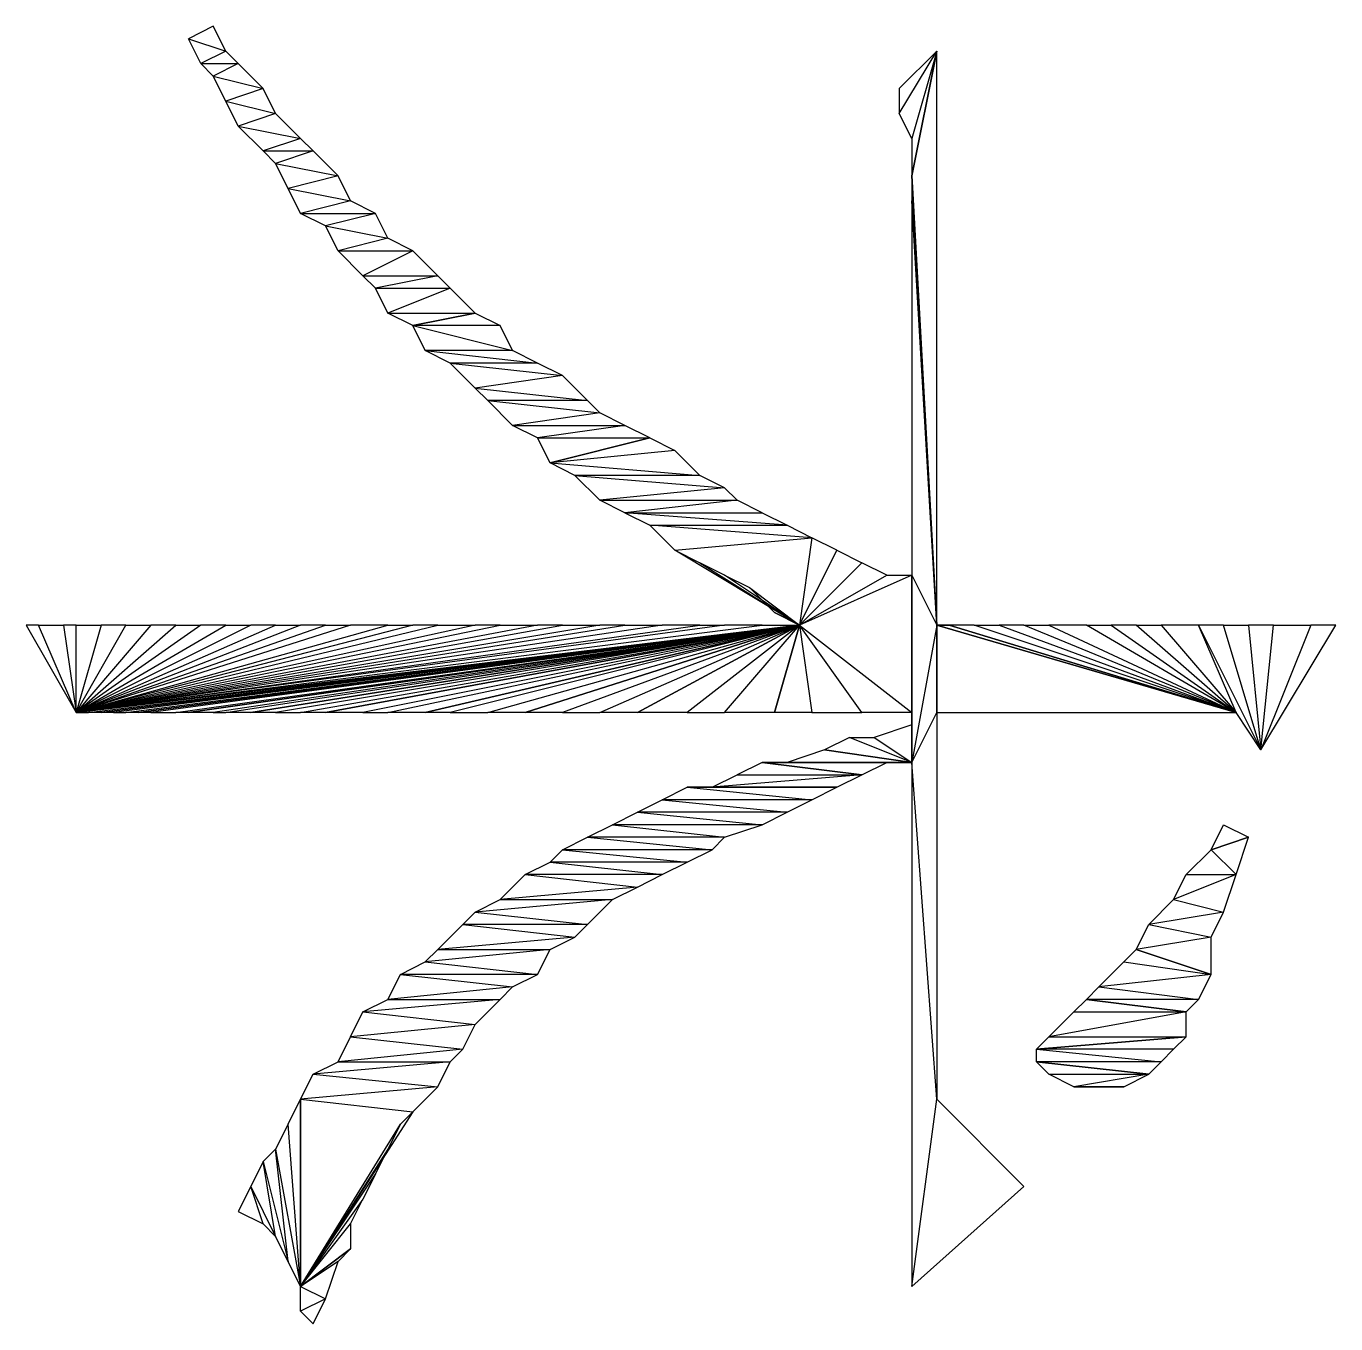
# Model space of a CAD drawing. Extents: x 0 to 7.8, y 0 to 11.
# Drawn here: x 2.085 to 2.3475, y 10.24 to 10.5 of the extents above; entities that cross this region are included whole.
import ezdxf

# ---------------------------------------------------------------- set-up
doc = ezdxf.new("R2010")
doc.units = 0
doc.header["$MEASUREMENT"] = 0
doc.linetypes.add('AUSGEZOGEN', pattern=[0])
doc.layers.get('0').update_dxf_attribs({"linetype": 'AUSGEZOGEN'})

msp = doc.modelspace()

# ---------------------------------------------------------------- linework, layer by layer
for points in [[(2.1225, 10.5), (2.1175, 10.4975), (2.1175, 10.4975), (2.125, 10.495), (2.1225, 10.5)], [(2.1175, 10.4975), (2.125, 10.495), (2.125, 10.495), (2.12, 10.4925), (2.1175, 10.4975)], [(2.125, 10.495), (2.12, 10.4925), (2.12, 10.4925), (2.1275, 10.4925), (2.125, 10.495)], [(2.26, 10.4875), (2.26, 10.4825), (2.26, 10.4825), (2.2675, 10.495), (2.26, 10.4875)], [(2.26, 10.4825), (2.2675, 10.495), (2.2675, 10.495), (2.2625, 10.4775), (2.26, 10.4825)], [(2.2675, 10.495), (2.2625, 10.4775), (2.2625, 10.4775), (2.2625, 10.47), (2.2675, 10.495), (2.2675, 10.495)], [(2.2675, 10.495), (2.2625, 10.47), (2.2625, 10.47), (2.2675, 10.38), (2.2675, 10.495), (2.2675, 10.495)], [(2.12, 10.4925), (2.1275, 10.4925), (2.1275, 10.4925), (2.1225, 10.49), (2.12, 10.4925)], [(2.1275, 10.4925), (2.1225, 10.49), (2.1225, 10.49), (2.1325, 10.4875), (2.1275, 10.4925)], [(2.1225, 10.49), (2.1325, 10.4875), (2.1325, 10.4875), (2.125, 10.485), (2.1225, 10.49)], [(2.1325, 10.4875), (2.125, 10.485), (2.125, 10.485), (2.135, 10.4825), (2.1325, 10.4875)], [(2.125, 10.485), (2.135, 10.4825), (2.135, 10.4825), (2.1275, 10.48), (2.125, 10.485)], [(2.135, 10.4825), (2.1275, 10.48), (2.1275, 10.48), (2.14, 10.4775), (2.135, 10.4825)], [(2.1275, 10.48), (2.14, 10.4775), (2.14, 10.4775), (2.1325, 10.475), (2.1275, 10.48)], [(2.14, 10.4775), (2.1325, 10.475), (2.1325, 10.475), (2.1425, 10.475), (2.14, 10.4775)], [(2.1325, 10.475), (2.1425, 10.475), (2.1425, 10.475), (2.135, 10.4725), (2.1325, 10.475)], [(2.1425, 10.475), (2.135, 10.4725), (2.135, 10.4725), (2.1475, 10.47), (2.1425, 10.475)], [(2.135, 10.4725), (2.1475, 10.47), (2.1475, 10.47), (2.1375, 10.4675), (2.135, 10.4725)], [(2.1475, 10.47), (2.1375, 10.4675), (2.1375, 10.4675), (2.15, 10.465), (2.1475, 10.47)], [(2.2625, 10.47), (2.2625, 10.465), (2.2625, 10.465), (2.2675, 10.38), (2.2625, 10.47)], [(2.1375, 10.4675), (2.15, 10.465), (2.15, 10.465), (2.14, 10.4625), (2.1375, 10.4675)], [(2.15, 10.465), (2.14, 10.4625), (2.14, 10.4625), (2.155, 10.4625), (2.15, 10.465)], [(2.2625, 10.465), (2.2625, 10.39), (2.2625, 10.39), (2.2675, 10.38), (2.2625, 10.465)], [(2.2625, 10.465), (2.2675, 10.38), (2.2675, 10.38), (2.2625, 10.465), (2.2625, 10.465), (2.2625, 10.465)], [(2.14, 10.4625), (2.155, 10.4625), (2.155, 10.4625), (2.145, 10.46), (2.14, 10.4625)], [(2.155, 10.4625), (2.145, 10.46), (2.145, 10.46), (2.1575, 10.4575), (2.155, 10.4625)], [(2.145, 10.46), (2.1575, 10.4575), (2.1575, 10.4575), (2.1475, 10.455), (2.145, 10.46)], [(2.1575, 10.4575), (2.1475, 10.455), (2.1475, 10.455), (2.1625, 10.455), (2.1575, 10.4575)], [(2.1475, 10.455), (2.1625, 10.455), (2.1625, 10.455), (2.1525, 10.45), (2.1475, 10.455)], [(2.1625, 10.455), (2.1525, 10.45), (2.1525, 10.45), (2.1675, 10.45), (2.1625, 10.455)], [(2.1525, 10.45), (2.1675, 10.45), (2.1675, 10.45), (2.155, 10.4475), (2.1525, 10.45)], [(2.1675, 10.45), (2.155, 10.4475), (2.155, 10.4475), (2.17, 10.4475), (2.1675, 10.45)], [(2.155, 10.4475), (2.17, 10.4475), (2.17, 10.4475), (2.1575, 10.4425), (2.155, 10.4475)], [(2.17, 10.4475), (2.1575, 10.4425), (2.1575, 10.4425), (2.175, 10.4425), (2.17, 10.4475)], [(2.1575, 10.4425), (2.175, 10.4425), (2.175, 10.4425), (2.1625, 10.44), (2.1575, 10.4425), (2.1575, 10.4425)], [(2.175, 10.4425), (2.18, 10.44), (2.18, 10.44), (2.1625, 10.44), (2.175, 10.4425)], [(2.18, 10.44), (2.1625, 10.44), (2.1625, 10.44), (2.1825, 10.435), (2.18, 10.44)], [(2.1625, 10.44), (2.1825, 10.435), (2.1825, 10.435), (2.165, 10.435), (2.1625, 10.44)], [(2.1825, 10.435), (2.165, 10.435), (2.165, 10.435), (2.1875, 10.4325), (2.1825, 10.435)], [(2.165, 10.435), (2.1875, 10.4325), (2.1875, 10.4325), (2.17, 10.4325), (2.165, 10.435)], [(2.1875, 10.4325), (2.17, 10.4325), (2.17, 10.4325), (2.1925, 10.43), (2.1875, 10.4325)], [(2.17, 10.4325), (2.1925, 10.43), (2.1925, 10.43), (2.175, 10.4275), (2.17, 10.4325)], [(2.1925, 10.43), (2.175, 10.4275), (2.175, 10.4275), (2.1975, 10.425), (2.1925, 10.43)], [(2.175, 10.4275), (2.1975, 10.425), (2.1975, 10.425), (2.1775, 10.425), (2.175, 10.4275)], [(2.1975, 10.425), (2.1775, 10.425), (2.1775, 10.425), (2.2, 10.4225), (2.1975, 10.425)], [(2.1775, 10.425), (2.2, 10.4225), (2.2, 10.4225), (2.1825, 10.42), (2.1775, 10.425)], [(2.2, 10.4225), (2.1825, 10.42), (2.1825, 10.42), (2.205, 10.42), (2.2, 10.4225)], [(2.1825, 10.42), (2.205, 10.42), (2.205, 10.42), (2.1875, 10.4175), (2.1825, 10.42)], [(2.205, 10.42), (2.1875, 10.4175), (2.1875, 10.4175), (2.21, 10.4175), (2.205, 10.42)], [(2.1875, 10.4175), (2.21, 10.4175), (2.21, 10.4175), (2.19, 10.4125), (2.1875, 10.4175), (2.1875, 10.4175)], [(2.21, 10.4175), (2.215, 10.415), (2.215, 10.415), (2.19, 10.4125), (2.21, 10.4175)], [(2.215, 10.415), (2.19, 10.4125), (2.19, 10.4125), (2.22, 10.41), (2.215, 10.415)], [(2.19, 10.4125), (2.22, 10.41), (2.22, 10.41), (2.195, 10.41), (2.19, 10.4125)], [(2.22, 10.41), (2.195, 10.41), (2.195, 10.41), (2.225, 10.4075), (2.22, 10.41)], [(2.195, 10.41), (2.225, 10.4075), (2.225, 10.4075), (2.2, 10.405), (2.195, 10.41)], [(2.225, 10.4075), (2.2, 10.405), (2.2, 10.405), (2.2275, 10.405), (2.225, 10.4075)], [(2.2, 10.405), (2.2275, 10.405), (2.2275, 10.405), (2.205, 10.4025), (2.2, 10.405), (2.2, 10.405)], [(2.205, 10.4025), (2.2325, 10.4025), (2.2325, 10.4025), (2.2275, 10.405), (2.205, 10.4025), (2.205, 10.4025)], [(2.21, 10.4), (2.2375, 10.4), (2.2375, 10.4), (2.205, 10.4025), (2.21, 10.4)], [(2.2375, 10.4), (2.205, 10.4025), (2.205, 10.4025), (2.2325, 10.4025), (2.2375, 10.4)], [(2.215, 10.395), (2.2425, 10.3975), (2.2425, 10.3975), (2.21, 10.4), (2.215, 10.395)], [(2.2425, 10.3975), (2.21, 10.4), (2.21, 10.4), (2.2375, 10.4), (2.2425, 10.3975)], [(2.24, 10.38), (2.215, 10.395), (2.215, 10.395), (2.2425, 10.3975), (2.24, 10.38)], [(2.24, 10.38), (2.2475, 10.395), (2.2475, 10.395), (2.2425, 10.3975), (2.24, 10.38), (2.24, 10.38)], [(2.22, 10.3925), (2.24, 10.38), (2.24, 10.38), (2.215, 10.395), (2.22, 10.3925)], [(2.24, 10.38), (2.225, 10.39), (2.225, 10.39), (2.22, 10.3925), (2.24, 10.38), (2.24, 10.38)], [(2.2525, 10.3925), (2.24, 10.38), (2.24, 10.38), (2.2475, 10.395), (2.2525, 10.3925)], [(2.24, 10.38), (2.2575, 10.39), (2.2575, 10.39), (2.2525, 10.3925), (2.24, 10.38), (2.24, 10.38)], [(2.23, 10.3875), (2.24, 10.38), (2.24, 10.38), (2.225, 10.39), (2.23, 10.3875)], [(2.24, 10.38), (2.2625, 10.3625), (2.2625, 10.3625), (2.2625, 10.39), (2.24, 10.38)], [(2.2625, 10.39), (2.24, 10.38), (2.24, 10.38), (2.2575, 10.39), (2.2625, 10.39)], [(2.2625, 10.3625), (2.2625, 10.39), (2.2625, 10.39), (2.2625, 10.36), (2.2625, 10.3625), (2.2625, 10.3625)], [(2.2625, 10.3525), (2.2625, 10.36), (2.2625, 10.36), (2.2625, 10.39), (2.2625, 10.3525), (2.2625, 10.3525)], [(2.2625, 10.39), (2.2675, 10.38), (2.2675, 10.38), (2.2625, 10.3525), (2.2625, 10.39), (2.2625, 10.39)], [(2.24, 10.38), (2.235, 10.3825), (2.235, 10.3825), (2.23, 10.3875), (2.24, 10.38), (2.24, 10.38)], [(2.24, 10.38), (2.24, 10.38), (2.24, 10.38), (2.235, 10.3825), (2.24, 10.38)], [(2.095, 10.3625), (2.0875, 10.38), (2.0875, 10.38), (2.085, 10.38), (2.095, 10.3625), (2.095, 10.3625)], [(2.0925, 10.38), (2.095, 10.3625), (2.095, 10.3625), (2.0875, 10.38), (2.0925, 10.38)], [(2.095, 10.3625), (2.095, 10.38), (2.095, 10.38), (2.0925, 10.38), (2.095, 10.3625), (2.095, 10.3625)], [(2.0975, 10.3625), (2.24, 10.38), (2.24, 10.38), (2.095, 10.3625), (2.0975, 10.3625)], [(2.24, 10.38), (2.095, 10.3625), (2.095, 10.3625), (2.095, 10.3625), (2.24, 10.38), (2.24, 10.38)], [(2.24, 10.38), (2.095, 10.3625), (2.095, 10.3625), (2.2325, 10.38), (2.24, 10.38)], [(2.095, 10.3625), (2.2325, 10.38), (2.2325, 10.38), (2.225, 10.38), (2.095, 10.3625), (2.095, 10.3625)], [(2.225, 10.38), (2.095, 10.3625), (2.095, 10.3625), (2.22, 10.38), (2.225, 10.38)], [(2.095, 10.3625), (2.22, 10.38), (2.22, 10.38), (2.2125, 10.38), (2.095, 10.3625), (2.095, 10.3625)], [(2.2125, 10.38), (2.095, 10.3625), (2.095, 10.3625), (2.205, 10.38), (2.2125, 10.38)], [(2.095, 10.3625), (2.205, 10.38), (2.205, 10.38), (2.2, 10.38), (2.095, 10.3625), (2.095, 10.3625)], [(2.2, 10.38), (2.095, 10.3625), (2.095, 10.3625), (2.1925, 10.38), (2.2, 10.38)], [(2.095, 10.3625), (2.1925, 10.38), (2.1925, 10.38), (2.1875, 10.38), (2.095, 10.3625), (2.095, 10.3625)], [(2.1875, 10.38), (2.095, 10.3625), (2.095, 10.3625), (2.18, 10.38), (2.1875, 10.38)], [(2.095, 10.3625), (2.18, 10.38), (2.18, 10.38), (2.175, 10.38), (2.095, 10.3625), (2.095, 10.3625)], [(2.175, 10.38), (2.095, 10.3625), (2.095, 10.3625), (2.1675, 10.38), (2.175, 10.38)], [(2.095, 10.3625), (2.1675, 10.38), (2.1675, 10.38), (2.1625, 10.38), (2.095, 10.3625), (2.095, 10.3625)], [(2.1625, 10.38), (2.095, 10.3625), (2.095, 10.3625), (2.1575, 10.38), (2.1625, 10.38)], [(2.095, 10.3625), (2.1575, 10.38), (2.1575, 10.38), (2.15, 10.38), (2.095, 10.3625), (2.095, 10.3625)], [(2.15, 10.38), (2.095, 10.3625), (2.095, 10.3625), (2.145, 10.38), (2.15, 10.38)], [(2.095, 10.3625), (2.145, 10.38), (2.145, 10.38), (2.14, 10.38), (2.095, 10.3625), (2.095, 10.3625)], [(2.14, 10.38), (2.095, 10.3625), (2.095, 10.3625), (2.135, 10.38), (2.14, 10.38)], [(2.095, 10.3625), (2.135, 10.38), (2.135, 10.38), (2.13, 10.38), (2.095, 10.3625), (2.095, 10.3625)], [(2.13, 10.38), (2.095, 10.3625), (2.095, 10.3625), (2.125, 10.38), (2.13, 10.38)], [(2.095, 10.3625), (2.125, 10.38), (2.125, 10.38), (2.12, 10.38), (2.095, 10.3625), (2.095, 10.3625)], [(2.12, 10.38), (2.095, 10.3625), (2.095, 10.3625), (2.115, 10.38), (2.12, 10.38)], [(2.095, 10.3625), (2.115, 10.38), (2.115, 10.38), (2.11, 10.38), (2.095, 10.3625), (2.095, 10.3625)], [(2.11, 10.38), (2.095, 10.3625), (2.095, 10.3625), (2.105, 10.38), (2.11, 10.38)], [(2.095, 10.3625), (2.105, 10.38), (2.105, 10.38), (2.1, 10.38), (2.095, 10.3625), (2.095, 10.3625)], [(2.1, 10.38), (2.095, 10.3625), (2.095, 10.3625), (2.095, 10.38), (2.1, 10.38)], [(2.1, 10.3625), (2.0975, 10.3625), (2.0975, 10.3625), (2.24, 10.38), (2.1, 10.3625)], [(2.24, 10.38), (2.1025, 10.3625), (2.1025, 10.3625), (2.1, 10.3625), (2.24, 10.38), (2.24, 10.38)], [(2.105, 10.3625), (2.24, 10.38), (2.24, 10.38), (2.1025, 10.3625), (2.105, 10.3625)], [(2.1075, 10.3625), (2.105, 10.3625), (2.105, 10.3625), (2.24, 10.38), (2.1075, 10.3625)], [(2.24, 10.38), (2.11, 10.3625), (2.11, 10.3625), (2.1075, 10.3625), (2.24, 10.38), (2.24, 10.38)], [(2.115, 10.3625), (2.24, 10.38), (2.24, 10.38), (2.11, 10.3625), (2.115, 10.3625)], [(2.1175, 10.3625), (2.115, 10.3625), (2.115, 10.3625), (2.24, 10.38), (2.1175, 10.3625)], [(2.24, 10.38), (2.1225, 10.3625), (2.1225, 10.3625), (2.1175, 10.3625), (2.24, 10.38), (2.24, 10.38)], [(2.125, 10.3625), (2.24, 10.38), (2.24, 10.38), (2.1225, 10.3625), (2.125, 10.3625)], [(2.13, 10.3625), (2.125, 10.3625), (2.125, 10.3625), (2.24, 10.38), (2.13, 10.3625)], [(2.24, 10.38), (2.135, 10.3625), (2.135, 10.3625), (2.13, 10.3625), (2.24, 10.38), (2.24, 10.38)], [(2.14, 10.3625), (2.24, 10.38), (2.24, 10.38), (2.135, 10.3625), (2.14, 10.3625)], [(2.145, 10.3625), (2.14, 10.3625), (2.14, 10.3625), (2.24, 10.38), (2.145, 10.3625)], [(2.24, 10.38), (2.1525, 10.3625), (2.1525, 10.3625), (2.145, 10.3625), (2.24, 10.38), (2.24, 10.38)], [(2.1575, 10.3625), (2.24, 10.38), (2.24, 10.38), (2.1525, 10.3625), (2.1575, 10.3625)], [(2.165, 10.3625), (2.1575, 10.3625), (2.1575, 10.3625), (2.24, 10.38), (2.165, 10.3625)], [(2.24, 10.38), (2.17, 10.3625), (2.17, 10.3625), (2.165, 10.3625), (2.24, 10.38), (2.24, 10.38)], [(2.1775, 10.3625), (2.24, 10.38), (2.24, 10.38), (2.17, 10.3625), (2.1775, 10.3625)], [(2.185, 10.3625), (2.1775, 10.3625), (2.1775, 10.3625), (2.24, 10.38), (2.185, 10.3625)], [(2.24, 10.38), (2.1925, 10.3625), (2.1925, 10.3625), (2.185, 10.3625), (2.24, 10.38), (2.24, 10.38)], [(2.2, 10.3625), (2.24, 10.38), (2.24, 10.38), (2.1925, 10.3625), (2.2, 10.3625)], [(2.2075, 10.3625), (2.2, 10.3625), (2.2, 10.3625), (2.24, 10.38), (2.2075, 10.3625)], [(2.24, 10.38), (2.2175, 10.3625), (2.2175, 10.3625), (2.2075, 10.3625), (2.24, 10.38), (2.24, 10.38)], [(2.225, 10.3625), (2.24, 10.38), (2.24, 10.38), (2.2175, 10.3625), (2.225, 10.3625)], [(2.235, 10.3625), (2.225, 10.3625), (2.225, 10.3625), (2.24, 10.38), (2.235, 10.3625)], [(2.24, 10.38), (2.2425, 10.3625), (2.2425, 10.3625), (2.235, 10.3625), (2.24, 10.38), (2.24, 10.38)], [(2.2625, 10.3625), (2.2525, 10.3625), (2.2525, 10.3625), (2.24, 10.38), (2.2625, 10.3625)], [(2.2525, 10.3625), (2.24, 10.38), (2.24, 10.38), (2.2425, 10.3625), (2.2525, 10.3625)], [(2.2625, 10.3525), (2.2675, 10.3625), (2.2675, 10.3625), (2.2675, 10.38), (2.2625, 10.3525), (2.2625, 10.3525)], [(2.2675, 10.38), (2.2675, 10.3625), (2.2675, 10.3625), (2.3275, 10.3625), (2.2675, 10.38), (2.2675, 10.38)], [(2.2675, 10.38), (2.27, 10.38), (2.27, 10.38), (2.2675, 10.38), (2.2675, 10.38)], [(2.27, 10.38), (2.2675, 10.38), (2.2675, 10.38), (2.3275, 10.3625), (2.27, 10.38), (2.27, 10.38)], [(2.27, 10.38), (2.3275, 10.3625), (2.3275, 10.3625), (2.275, 10.38), (2.27, 10.38)], [(2.3275, 10.3625), (2.275, 10.38), (2.275, 10.38), (2.28, 10.38), (2.3275, 10.3625), (2.3275, 10.3625)], [(2.28, 10.38), (2.3275, 10.3625), (2.3275, 10.3625), (2.285, 10.38), (2.28, 10.38)], [(2.3275, 10.3625), (2.285, 10.38), (2.285, 10.38), (2.29, 10.38), (2.3275, 10.3625), (2.3275, 10.3625)], [(2.29, 10.38), (2.3275, 10.3625), (2.3275, 10.3625), (2.2975, 10.38), (2.29, 10.38)], [(2.3275, 10.3625), (2.2975, 10.38), (2.2975, 10.38), (2.3025, 10.38), (2.3275, 10.3625), (2.3275, 10.3625)], [(2.3025, 10.38), (2.3275, 10.3625), (2.3275, 10.3625), (2.3075, 10.38), (2.3025, 10.38)], [(2.3275, 10.3625), (2.3075, 10.38), (2.3075, 10.38), (2.3125, 10.38), (2.3275, 10.3625), (2.3275, 10.3625)], [(2.3125, 10.38), (2.3275, 10.3625), (2.3275, 10.3625), (2.32, 10.38), (2.3125, 10.38)], [(2.3275, 10.3625), (2.32, 10.38), (2.32, 10.38), (2.3325, 10.355), (2.3275, 10.3625)], [(2.32, 10.38), (2.3325, 10.355), (2.3325, 10.355), (2.325, 10.38), (2.32, 10.38)], [(2.3325, 10.355), (2.325, 10.38), (2.325, 10.38), (2.33, 10.38), (2.3325, 10.355), (2.3325, 10.355)], [(2.33, 10.38), (2.3325, 10.355), (2.3325, 10.355), (2.335, 10.38), (2.33, 10.38)], [(2.3325, 10.355), (2.335, 10.38), (2.335, 10.38), (2.3425, 10.38), (2.3325, 10.355), (2.3325, 10.355)], [(2.3475, 10.38), (2.3425, 10.38), (2.3425, 10.38), (2.3325, 10.355), (2.3475, 10.38), (2.3475, 10.38)], [(2.2675, 10.285), (2.2625, 10.3525), (2.2625, 10.3525), (2.2675, 10.3625), (2.2675, 10.285)], [(2.255, 10.3575), (2.2625, 10.3525), (2.2625, 10.3525), (2.2625, 10.36), (2.255, 10.3575)], [(2.245, 10.355), (2.2625, 10.3525), (2.2625, 10.3525), (2.25, 10.3575), (2.245, 10.355)], [(2.2625, 10.3525), (2.25, 10.3575), (2.25, 10.3575), (2.255, 10.3575), (2.2625, 10.3525), (2.2625, 10.3525)], [(2.245, 10.355), (2.2375, 10.3525), (2.2375, 10.3525), (2.2625, 10.3525), (2.245, 10.355)], [(2.2325, 10.3525), (2.2275, 10.35), (2.2275, 10.35), (2.2525, 10.35), (2.2325, 10.3525)], [(2.2625, 10.3525), (2.2575, 10.3525), (2.2575, 10.3525), (2.2325, 10.3525), (2.2625, 10.3525)], [(2.2575, 10.3525), (2.2325, 10.3525), (2.2325, 10.3525), (2.2525, 10.35), (2.2575, 10.3525), (2.2575, 10.3525)], [(2.2375, 10.3525), (2.2625, 10.3525), (2.2625, 10.3525), (2.2325, 10.3525), (2.2375, 10.3525), (2.2375, 10.3525)], [(2.2625, 10.2475), (2.2675, 10.285), (2.2675, 10.285), (2.2625, 10.3525), (2.2625, 10.2475)], [(2.2275, 10.35), (2.2525, 10.35), (2.2525, 10.35), (2.2225, 10.3475), (2.2275, 10.35)], [(2.2525, 10.35), (2.2225, 10.3475), (2.2225, 10.3475), (2.2475, 10.3475), (2.2525, 10.35)], [(2.2175, 10.3475), (2.2425, 10.345), (2.2425, 10.345), (2.2125, 10.345), (2.2175, 10.3475)], [(2.2225, 10.3475), (2.2475, 10.3475), (2.2475, 10.3475), (2.2175, 10.3475), (2.2225, 10.3475)], [(2.2475, 10.3475), (2.2175, 10.3475), (2.2175, 10.3475), (2.2425, 10.345), (2.2475, 10.3475)], [(2.2125, 10.345), (2.2375, 10.3425), (2.2375, 10.3425), (2.2075, 10.3425), (2.2125, 10.345)], [(2.2425, 10.345), (2.2125, 10.345), (2.2125, 10.345), (2.2375, 10.3425), (2.2425, 10.345)], [(2.2025, 10.34), (2.225, 10.3375), (2.225, 10.3375), (2.1975, 10.3375), (2.2025, 10.34)], [(2.2075, 10.3425), (2.2325, 10.34), (2.2325, 10.34), (2.2025, 10.34), (2.2075, 10.3425)], [(2.2325, 10.34), (2.2025, 10.34), (2.2025, 10.34), (2.225, 10.3375), (2.2325, 10.34)], [(2.2375, 10.3425), (2.2075, 10.3425), (2.2075, 10.3425), (2.2325, 10.34), (2.2375, 10.3425)], [(2.325, 10.34), (2.33, 10.3375), (2.33, 10.3375), (2.3225, 10.335), (2.325, 10.34), (2.325, 10.34)], [(2.1975, 10.3375), (2.2225, 10.335), (2.2225, 10.335), (2.1925, 10.335), (2.1975, 10.3375)], [(2.225, 10.3375), (2.1975, 10.3375), (2.1975, 10.3375), (2.2225, 10.335), (2.225, 10.3375)], [(2.33, 10.3375), (2.33, 10.3375), (2.33, 10.3375), (2.3225, 10.335), (2.33, 10.3375)], [(2.33, 10.3375), (2.3225, 10.335), (2.3225, 10.335), (2.3275, 10.33), (2.33, 10.3375), (2.33, 10.3375)], [(2.1925, 10.335), (2.2175, 10.3325), (2.2175, 10.3325), (2.19, 10.3325), (2.1925, 10.335)], [(2.2225, 10.335), (2.1925, 10.335), (2.1925, 10.335), (2.2175, 10.3325), (2.2225, 10.335)], [(2.3225, 10.335), (2.3175, 10.33), (2.3175, 10.33), (2.3275, 10.33), (2.3225, 10.335)], [(2.19, 10.3325), (2.2125, 10.33), (2.2125, 10.33), (2.185, 10.33), (2.19, 10.3325)], [(2.2175, 10.3325), (2.19, 10.3325), (2.19, 10.3325), (2.2125, 10.33), (2.2175, 10.3325)], [(2.185, 10.33), (2.2075, 10.3275), (2.2075, 10.3275), (2.18, 10.325), (2.185, 10.33)], [(2.2125, 10.33), (2.185, 10.33), (2.185, 10.33), (2.2075, 10.3275), (2.2125, 10.33)], [(2.3175, 10.33), (2.3275, 10.33), (2.3275, 10.33), (2.315, 10.325), (2.3175, 10.33)], [(2.3275, 10.33), (2.315, 10.325), (2.315, 10.325), (2.325, 10.3225), (2.3275, 10.33)], [(2.2075, 10.3275), (2.18, 10.325), (2.18, 10.325), (2.2025, 10.325), (2.2075, 10.3275)], [(2.18, 10.325), (2.2025, 10.325), (2.2025, 10.325), (2.175, 10.3225), (2.18, 10.325)], [(2.2025, 10.325), (2.175, 10.3225), (2.175, 10.3225), (2.1975, 10.32), (2.2025, 10.325)], [(2.315, 10.325), (2.325, 10.3225), (2.325, 10.3225), (2.31, 10.32), (2.315, 10.325)], [(2.175, 10.3225), (2.1975, 10.32), (2.1975, 10.32), (2.1725, 10.32), (2.175, 10.3225)], [(2.325, 10.3225), (2.31, 10.32), (2.31, 10.32), (2.3225, 10.3175), (2.325, 10.3225)], [(2.1725, 10.32), (2.195, 10.3175), (2.195, 10.3175), (2.1675, 10.315), (2.1725, 10.32)], [(2.1975, 10.32), (2.1725, 10.32), (2.1725, 10.32), (2.195, 10.3175), (2.1975, 10.32)], [(2.31, 10.32), (2.3225, 10.3175), (2.3225, 10.3175), (2.3075, 10.315), (2.31, 10.32)], [(2.195, 10.3175), (2.1675, 10.315), (2.1675, 10.315), (2.19, 10.315), (2.195, 10.3175)], [(2.3225, 10.3175), (2.3075, 10.315), (2.3075, 10.315), (2.3225, 10.31), (2.3225, 10.3175), (2.3225, 10.3175)], [(2.1675, 10.315), (2.19, 10.315), (2.19, 10.315), (2.165, 10.3125), (2.1675, 10.315)], [(2.19, 10.315), (2.165, 10.3125), (2.165, 10.3125), (2.1875, 10.31), (2.19, 10.315)], [(2.3075, 10.315), (2.305, 10.3125), (2.305, 10.3125), (2.3225, 10.31), (2.3075, 10.315)], [(2.165, 10.3125), (2.1875, 10.31), (2.1875, 10.31), (2.16, 10.31), (2.165, 10.3125)], [(2.305, 10.3125), (2.3225, 10.31), (2.3225, 10.31), (2.3, 10.3075), (2.305, 10.3125)], [(2.16, 10.31), (2.1825, 10.3075), (2.1825, 10.3075), (2.1575, 10.305), (2.16, 10.31)], [(2.1875, 10.31), (2.16, 10.31), (2.16, 10.31), (2.1825, 10.3075), (2.1875, 10.31)], [(2.3225, 10.31), (2.3, 10.3075), (2.3, 10.3075), (2.32, 10.305), (2.3225, 10.31)], [(2.1825, 10.3075), (2.1575, 10.305), (2.1575, 10.305), (2.18, 10.305), (2.1825, 10.3075)], [(2.3, 10.3075), (2.32, 10.305), (2.32, 10.305), (2.2975, 10.305), (2.3, 10.3075)], [(2.1575, 10.305), (2.18, 10.305), (2.18, 10.305), (2.1525, 10.3025), (2.1575, 10.305)], [(2.18, 10.305), (2.1525, 10.3025), (2.1525, 10.3025), (2.175, 10.3), (2.18, 10.305)], [(2.2975, 10.305), (2.295, 10.3025), (2.295, 10.3025), (2.3175, 10.3025), (2.2975, 10.305)], [(2.32, 10.305), (2.2975, 10.305), (2.2975, 10.305), (2.3175, 10.3025), (2.32, 10.305), (2.32, 10.305)], [(2.1525, 10.3025), (2.175, 10.3), (2.175, 10.3), (2.15, 10.2975), (2.1525, 10.3025)], [(2.295, 10.3025), (2.3175, 10.3025), (2.3175, 10.3025), (2.29, 10.2975), (2.295, 10.3025)], [(2.3175, 10.3025), (2.29, 10.2975), (2.29, 10.2975), (2.3175, 10.2975), (2.3175, 10.3025)], [(2.175, 10.3), (2.15, 10.2975), (2.15, 10.2975), (2.1725, 10.295), (2.175, 10.3)], [(2.15, 10.2975), (2.1725, 10.295), (2.1725, 10.295), (2.1475, 10.2925), (2.15, 10.2975)], [(2.3175, 10.2975), (2.315, 10.295), (2.315, 10.295), (2.2875, 10.295), (2.3175, 10.2975)], [(2.29, 10.2975), (2.3175, 10.2975), (2.3175, 10.2975), (2.2875, 10.295), (2.29, 10.2975), (2.29, 10.2975)], [(2.1725, 10.295), (2.1475, 10.2925), (2.1475, 10.2925), (2.17, 10.2925), (2.1725, 10.295)], [(2.315, 10.295), (2.2875, 10.295), (2.2875, 10.295), (2.3125, 10.2925), (2.315, 10.295)], [(2.2875, 10.295), (2.3125, 10.2925), (2.3125, 10.2925), (2.2875, 10.2925), (2.2875, 10.295)], [(2.1475, 10.2925), (2.17, 10.2925), (2.17, 10.2925), (2.1425, 10.29), (2.1475, 10.2925)], [(2.17, 10.2925), (2.1425, 10.29), (2.1425, 10.29), (2.1675, 10.2875), (2.17, 10.2925)], [(2.2875, 10.2925), (2.29, 10.29), (2.29, 10.29), (2.31, 10.29), (2.2875, 10.2925)], [(2.3125, 10.2925), (2.2875, 10.2925), (2.2875, 10.2925), (2.31, 10.29), (2.3125, 10.2925), (2.3125, 10.2925)], [(2.1425, 10.29), (2.1675, 10.2875), (2.1675, 10.2875), (2.14, 10.285), (2.1425, 10.29)], [(2.1675, 10.2875), (2.14, 10.285), (2.14, 10.285), (2.1625, 10.2825), (2.1675, 10.2875)], [(2.29, 10.29), (2.31, 10.29), (2.31, 10.29), (2.295, 10.2875), (2.29, 10.29)], [(2.31, 10.29), (2.295, 10.2875), (2.295, 10.2875), (2.305, 10.2875), (2.31, 10.29)], [(2.295, 10.2875), (2.305, 10.2875), (2.305, 10.2875), (2.3, 10.2875), (2.295, 10.2875), (2.295, 10.2875)], [(2.14, 10.2475), (2.1375, 10.28), (2.1375, 10.28), (2.14, 10.285), (2.14, 10.2475), (2.14, 10.2475)], [(2.14, 10.285), (2.1625, 10.2825), (2.1625, 10.2825), (2.14, 10.2475), (2.14, 10.285), (2.14, 10.285)], [(2.285, 10.2675), (2.2625, 10.2475), (2.2625, 10.2475), (2.2675, 10.285), (2.285, 10.2675)], [(2.14, 10.2475), (2.16, 10.28), (2.16, 10.28), (2.1625, 10.2825), (2.14, 10.2475), (2.14, 10.2475)], [(2.135, 10.275), (2.14, 10.2475), (2.14, 10.2475), (2.1375, 10.28), (2.135, 10.275)], [(2.1575, 10.275), (2.14, 10.2475), (2.14, 10.2475), (2.16, 10.28), (2.1575, 10.275)], [(2.1325, 10.2725), (2.1375, 10.2525), (2.1375, 10.2525), (2.135, 10.275), (2.1325, 10.2725)], [(2.1375, 10.2525), (2.135, 10.275), (2.135, 10.275), (2.14, 10.2475), (2.1375, 10.2525)], [(2.14, 10.2475), (2.155, 10.27), (2.155, 10.27), (2.1575, 10.275), (2.14, 10.2475), (2.14, 10.2475)], [(2.13, 10.2675), (2.135, 10.2575), (2.135, 10.2575), (2.1325, 10.2725), (2.13, 10.2675)], [(2.135, 10.2575), (2.1325, 10.2725), (2.1325, 10.2725), (2.1375, 10.2525), (2.135, 10.2575)], [(2.1525, 10.265), (2.14, 10.2475), (2.14, 10.2475), (2.155, 10.27), (2.1525, 10.265)], [(2.1275, 10.2625), (2.1325, 10.26), (2.1325, 10.26), (2.13, 10.2675), (2.1275, 10.2625)], [(2.1325, 10.26), (2.13, 10.2675), (2.13, 10.2675), (2.135, 10.2575), (2.1325, 10.26)], [(2.14, 10.2475), (2.15, 10.26), (2.15, 10.26), (2.1525, 10.265), (2.14, 10.2475), (2.14, 10.2475)], [(2.15, 10.255), (2.14, 10.2475), (2.14, 10.2475), (2.15, 10.26), (2.15, 10.255)], [(2.15, 10.255), (2.1475, 10.2525), (2.1475, 10.2525), (2.14, 10.2475), (2.15, 10.255)], [(2.1475, 10.2525), (2.14, 10.2475), (2.14, 10.2475), (2.145, 10.245), (2.1475, 10.2525)], [(2.14, 10.2475), (2.145, 10.245), (2.145, 10.245), (2.14, 10.2425), (2.14, 10.2475)], [(2.145, 10.245), (2.14, 10.2425), (2.14, 10.2425), (2.1425, 10.24), (2.145, 10.245)], [(2.14, 10.2425), (2.1425, 10.24), (2.1425, 10.24), (2.14, 10.2425), (2.14, 10.2425), (2.14, 10.2425)]]:
    msp.add_lwpolyline(points)

doc.saveas('drawing.dxf')
